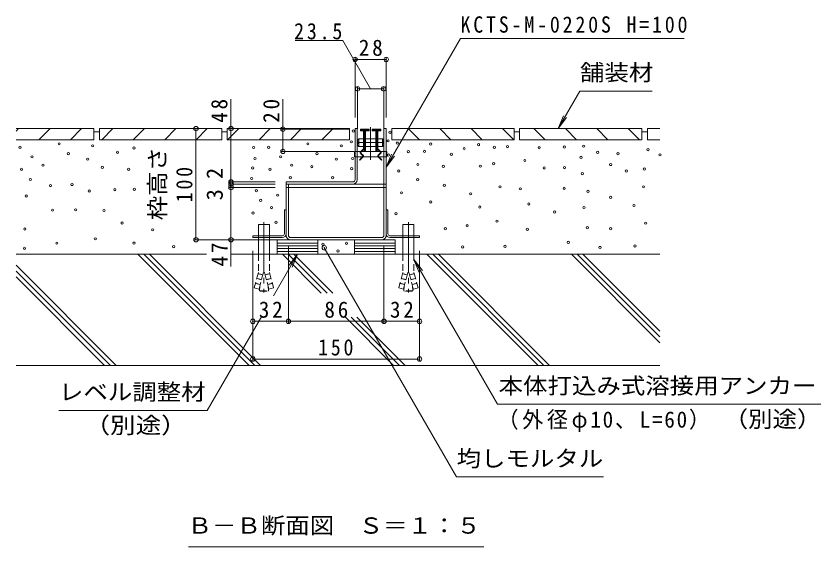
# Model space of a CAD drawing. Units: millimetres at full size, sheet at 1:5; some dimension numbers follow another scale. Extents: x -1624 to 1942, y -1375 to 1322.
# Drawn here: x 389 to 1113, y -557 to -80 of the extents above; entities that cross this region are included whole.
import ezdxf
from ezdxf.enums import TextEntityAlignment as Align

# ---------------------------------------------------------------- set-up
doc = ezdxf.new("R2010")
doc.units = ezdxf.units.MM
doc.header["$LTSCALE"] = 5
doc.header["$PDMODE"] = 32
doc.header["$PDSIZE"] = 4
doc.linetypes.add('CHAIN2', pattern=[12, 9, -1, 1, -1])
doc.linetypes.add('DASHED1', pattern=[1.8, 1.2, -0.6])
for name, color, linetype, lineweight in [('E-0', 7, 'DASHED1', 18), ('E-2', 3, 'Continuous', 18), ('E-3', 4, 'Continuous', 18), ('E-4', 7, 'Continuous', 18), ('E-5', 7, 'Continuous', 18), ('E-7', 134, 'DASHED1', 9), ('E-9', 2, 'Continuous', 18), ('E-B', 1, 'Continuous', 9), ('E-E', 7, 'Continuous', 18)]:
    doc.layers.add(name, color=color, linetype=linetype, lineweight=lineweight)
doc.styles.add('ＭＳ ゴシック', font='')
doc.styles.get('ＭＳ ゴシック').set_extended_font_data('MS Gothic')

msp = doc.modelspace()

# ---------------------------------------------------------------- linework, layer by layer
at = {"layer": 'E-0', "linetype": 'Continuous'}
for p, q in [((616.825, -267.3), (606.825, -267.3)), ((606.825, -267.3), (606.826, -277.3)), ((616.825, -267.3), (616.826, -277.3)), ((736.843, -267.3), (736.842, -277.3)), ((736.843, -267.3), (746.843, -267.3)), ((746.843, -267.3), (746.842, -277.3)), ((606.827, -278.9), (606.828, -293.9)), ((616.827, -278.9), (616.828, -293.9)), ((736.841, -278.9), (736.84, -293.9)), ((746.841, -278.9), (746.84, -293.9))]:
    msp.add_line(p, q, dxfattribs=at)
at = {"layer": 'E-0', "linetype": 'CHAIN2'}
for p, q in [((611.83, -265.197), (611.83, -328.393)), ((741.838, -265.197), (741.838, -328.393))]:
    msp.add_line(p, q, dxfattribs=at)
at = {"layer": 'E-0'}
for p, q in [((606.834, -277.3), (606.834, -278.9)), ((616.834, -277.3), (616.834, -278.9)), ((736.842, -277.3), (736.842, -278.9)), ((746.842, -277.3), (746.842, -278.9)), ((606.828, -293.9), (606.83, -310.505)), ((616.828, -293.9), (616.83, -310.505)), ((736.84, -293.9), (736.838, -310.505)), ((746.84, -293.9), (746.838, -310.505)), ((606.83, -310.505), (603.131, -324.31)), ((610.836, -312.398), (606.625, -311.27)), ((611.343, -310.505), (607.342, -325.438)), ((612.317, -310.505), (611.343, -310.505)), ((612.317, -310.505), (616.318, -325.438)), ((612.824, -312.398), (617.035, -311.27)), ((616.83, -310.505), (620.529, -324.31)), ((736.838, -310.505), (733.139, -324.31)), ((740.844, -312.398), (736.633, -311.27)), ((741.351, -310.505), (737.35, -325.438)), ((741.351, -310.505), (742.325, -310.505)), ((742.325, -310.505), (746.326, -325.438)), ((742.832, -312.398), (747.043, -311.27)), ((746.838, -310.505), (750.537, -324.31)), ((609.62, -316.938), (605.409, -315.81)), ((609.671, -316.745), (605.46, -315.616)), ((610.784, -312.591), (606.573, -311.463)), ((612.876, -312.591), (617.087, -311.463)), ((613.989, -316.745), (618.2, -315.616)), ((614.041, -316.938), (618.252, -315.81)), ((739.627, -316.938), (735.416, -315.81)), ((739.679, -316.745), (735.468, -315.616)), ((740.792, -312.591), (736.581, -311.463)), ((742.884, -312.591), (747.095, -311.463)), ((743.997, -316.745), (748.208, -315.616)), ((744.048, -316.938), (748.259, -315.81)), ((607.342, -325.438), (603.131, -324.31)), ((608.455, -321.285), (604.244, -320.156)), ((608.507, -321.091), (604.296, -319.963)), ((607.83, -326.8), (608.129, -322.524)), ((615.154, -321.091), (619.365, -319.963)), ((615.205, -321.285), (619.416, -320.156)), ((615.83, -326.8), (615.531, -322.524)), ((616.318, -325.438), (620.529, -324.31)), ((737.35, -325.438), (733.139, -324.31)), ((738.463, -321.285), (734.252, -320.156)), ((738.514, -321.091), (734.303, -319.963)), ((737.838, -326.8), (738.137, -322.524)), ((745.161, -321.091), (749.372, -319.963)), ((745.213, -321.285), (749.424, -320.156)), ((745.838, -326.8), (745.539, -322.524)), ((746.326, -325.438), (750.537, -324.31)), ((607.83, -326.8), (615.83, -326.8)), ((607.83, -326.8), (608.33, -327.3)), ((608.33, -327.3), (615.33, -327.3)), ((615.83, -326.8), (615.33, -327.3)), ((737.838, -326.8), (738.338, -327.3)), ((745.838, -326.8), (737.838, -326.8))]:
    msp.add_line(p, q, dxfattribs=at)
at = {"layer": 'E-0', "color": 2, "linetype": 'Continuous'}
for p, q in [((623.838, -280.9), (623.838, -293.9)), ((660.362, -280.9), (623.838, -280.9)), ((660.362, -293.9), (660.362, -280.9)), ((693.313, -293.9), (693.313, -280.9)), ((729.838, -280.9), (693.313, -280.9)), ((729.838, -280.9), (729.838, -293.9)), ((660.362, -283.9), (623.838, -283.9)), ((660.362, -286.4), (623.838, -286.4)), ((660.362, -288.9), (623.838, -288.9)), ((693.313, -283.9), (729.838, -283.9)), ((693.313, -286.4), (729.838, -286.4)), ((693.313, -288.9), (729.838, -288.9)), ((660.362, -291.4), (623.838, -291.4)), ((693.313, -291.4), (729.838, -291.4))]:
    msp.add_line(p, q, dxfattribs=at)
at = {"layer": 'E-0'}
msp.add_lwpolyline([(745.838, -326.8), (745.338, -327.3), (738.338, -327.3)], dxfattribs=at)
at = {"layer": 'E-2', "color": 4, "linetype": 'CHAIN2'}
msp.add_line((707.838, -209.125), (707.838, -179.691), dxfattribs=at)
at = {"layer": 'E-2'}
for p, q in [((698.588, -181.5), (698.588, -182.3)), ((706.488, -181.4), (698.688, -181.4)), ((699.088, -182.8), (701.388, -182.8)), ((699.288, -182.1), (705.888, -182.1)), ((701.888, -182.1), (701.888, -200.7)), ((702.588, -182.1), (702.588, -200.7)), ((703.288, -200.7), (703.288, -183.3)), ((703.788, -182.8), (706.088, -182.8)), ((706.588, -182.3), (706.588, -181.5)), ((709.088, -181.5), (709.088, -182.3)), ((716.988, -181.4), (709.188, -181.4)), ((709.588, -182.8), (711.888, -182.8)), ((709.788, -182.1), (716.388, -182.1)), ((712.388, -182.1), (712.388, -200.7)), ((713.088, -182.1), (713.088, -200.7)), ((713.788, -200.7), (713.788, -183.3)), ((714.288, -182.8), (716.588, -182.8)), ((717.088, -182.3), (717.088, -181.5)), ((696.088, -191.15), (697.088, -189.965)), ((696.088, -195.85), (696.088, -191.15)), ((697.088, -189.965), (697.088, -197.036)), ((697.088, -189.965), (701.388, -189.965)), ((701.888, -193.5), (697.088, -193.5)), ((703.288, -189.965), (712.388, -189.965)), ((712.388, -193.5), (703.288, -193.5)), ((718.588, -189.965), (714.288, -189.965)), ((714.288, -193.5), (718.588, -193.5)), ((718.588, -189.965), (718.588, -197.036)), ((719.588, -191.15), (718.588, -189.965)), ((719.588, -195.85), (719.588, -191.15)), ((696.088, -195.85), (697.088, -197.036)), ((697.088, -197.036), (701.388, -197.036)), ((703.288, -197.036), (712.388, -197.036)), ((718.588, -197.036), (714.288, -197.036)), ((719.588, -195.85), (718.588, -197.036))]:
    msp.add_line(p, q, dxfattribs=at)
at = {"layer": 'E-2', "color": 4}
for p, q in [((701.388, -183.4), (701.888, -183.4)), ((701.388, -198.832), (701.388, -183.4)), ((701.888, -198.729), (701.888, -183.4)), ((714.288, -183.4), (713.788, -183.4)), ((713.788, -198.729), (713.788, -183.4)), ((714.288, -198.832), (714.288, -183.4)), ((701.315, -199.009), (698.924, -201.4)), ((701.595, -199.436), (699.631, -201.4)), ((714.081, -199.436), (716.045, -201.4)), ((714.361, -199.009), (716.752, -201.4)), ((700.324, -206.4), (697.839, -208.885)), ((698.193, -209.238), (697.839, -208.885)), ((701.031, -206.4), (698.193, -209.238)), ((714.645, -206.4), (717.483, -209.238)), ((715.352, -206.4), (717.836, -208.885)), ((717.483, -209.238), (717.836, -208.885))]:
    msp.add_line(p, q, dxfattribs=at)
at = {"layer": 'E-2', "color": 4, "linetype": 'DASHED1'}
for p, q in [((698.924, -201.4), (698.631, -201.693)), ((699.631, -201.4), (698.984, -202.047)), ((700.031, -203.8), (698.984, -202.754)), ((714.552, -204.893), (716.691, -202.754)), ((716.045, -201.4), (716.691, -202.047)), ((716.752, -201.4), (717.045, -201.693)), ((699.324, -203.8), (698.631, -203.107)), ((700.947, -205.423), (699.324, -203.8)), ((701.124, -204.893), (700.031, -203.8)), ((700.947, -205.777), (700.324, -206.4)), ((701.124, -206.307), (701.031, -206.4)), ((714.552, -206.307), (714.645, -206.4)), ((714.729, -205.423), (717.045, -203.107)), ((714.729, -205.777), (715.352, -206.4))]:
    msp.add_line(p, q, dxfattribs=at)
at = {"layer": 'E-2'}
for centre, radius, start, end in [((698.688, -181.5), 0.1, 90, 180), ((699.088, -182.3), 0.5, 180, 270), ((701.388, -183.3), 0.5, 0, 90), ((703.288, -182.8), 0.7, 89.99998, 180), ((703.788, -183.3), 0.5, 90, 180), ((706.088, -182.3), 0.5, 270, 0), ((706.488, -181.5), 0.1, 0, 90), ((709.188, -181.5), 0.1, 90, 180), ((709.588, -182.3), 0.5, 180, 270), ((711.888, -183.3), 0.5, 0, 90), ((713.788, -182.8), 0.7, 89.99998, 180), ((714.288, -183.3), 0.5, 90, 180), ((716.588, -182.3), 0.5, 270, 0), ((716.988, -181.5), 0.1, 0, 90), ((699.474, -191.097), 3.386, 180.89706, 225.20555), ((699.474, -195.903), 3.386, 134.79445, 179.10294), ((716.202, -191.097), 3.386, 314.79445, 359.10294), ((716.202, -195.903), 3.386, 0.89706, 45.20555), ((702.588, -200.7), 0.7, 179.99998, 0), ((713.088, -200.7), 0.7, 179.99998, 0)]:
    msp.add_arc(centre, radius, start, end, dxfattribs=at)
at = {"layer": 'E-2', "color": 4, "linetype": 'DASHED1'}
for centre, radius, start, end in [((699.338, -202.4), 1, 135, 225), ((699.338, -202.4), 0.5, 135, 225), ((716.338, -202.4), 0.5, 315, 45), ((716.338, -202.4), 1, 315, 45), ((700.77, -205.6), 0.25, 315, 45), ((700.416, -205.6), 1, 315, 45), ((715.259, -205.6), 1, 135, 225), ((714.906, -205.6), 0.25, 135, 225)]:
    msp.add_arc(centre, radius, start, end, dxfattribs=at)
at = {"layer": 'E-2', "color": 4}
for centre, radius, start, end in [((701.138, -198.832), 0.25, 315, 0), ((700.888, -198.729), 1, 315, 0), ((714.788, -198.729), 1, 180, 225), ((714.538, -198.832), 0.25, 180, 225)]:
    msp.add_arc(centre, radius, start, end, dxfattribs=at)
at = {"layer": 'E-3'}
for p, q in [((695.838, -180.9), (693.838, -180.9)), ((693.838, -226.9), (693.838, -180.9)), ((695.838, -226.9), (695.838, -180.9)), ((721.838, -180.9), (719.838, -180.9)), ((719.838, -276.9), (719.838, -180.9)), ((721.838, -276.9), (721.838, -180.9)), ((631.838, -276.9), (631.838, -228.9)), ((691.838, -228.9), (631.838, -228.9)), ((691.838, -230.9), (631.838, -230.9)), ((633.838, -276.9), (633.838, -230.9)), ((717.838, -278.9), (635.838, -278.9)), ((717.838, -280.9), (635.838, -280.9))]:
    msp.add_line(p, q, dxfattribs=at)
for centre, radius, start, end in [((691.838, -226.9), 4, 270, 0), ((691.838, -226.9), 2, 270, 0), ((635.838, -276.9), 4, 180, 270), ((635.838, -276.9), 2, 180, 270), ((717.838, -276.9), 4, 270, 0), ((717.838, -276.9), 2, 270, 0)]:
    msp.add_arc(centre, radius, start, end, dxfattribs=at)
at = {"layer": 'E-4'}
for p, q in [((693.838, -117.132), (693.838, -170.9)), ((721.838, -118.632), (693.838, -118.632)), ((721.838, -117.132), (721.838, -170.9)), ((696.088, -143.65), (696.088, -181.15)), ((719.588, -143.65), (719.588, -181.15)), ((719.588, -145.15), (696.088, -145.15)), ((582.159, -180.9), (582.159, -154.419)), ((628.932, -181.4), (628.932, -154.419)), ((550.677, -180.9), (550.677, -280.9)), ((582.159, -228.9), (582.159, -180.9)), ((627.432, -181.4), (688.688, -181.4)), ((628.932, -181.4), (628.932, -201.4)), ((627.432, -201.4), (692.588, -201.4)), ((580.659, -228.9), (621.838, -228.9)), ((580.659, -230.9), (621.838, -230.9)), ((582.159, -230.9), (582.159, -228.9)), ((582.159, -233.9), (582.159, -230.9)), ((580.659, -233.9), (621.838, -233.9)), ((582.159, -280.9), (582.159, -233.9)), ((549.177, -280.9), (625.838, -280.9)), ((582.159, -280.9), (582.159, -304.939)), ((633.838, -355.769), (633.838, -286.9)), ((719.838, -355.769), (719.838, -286.9)), ((601.838, -389.724), (601.838, -290.9)), ((751.838, -389.724), (751.838, -290.9)), ((633.838, -354.269), (601.838, -354.269)), ((719.838, -354.269), (633.838, -354.269)), ((751.838, -354.269), (719.838, -354.269)), ((751.838, -388.224), (601.838, -388.224))]:
    msp.add_line(p, q, dxfattribs=at)
msp.add_lwpolyline([(707.838, -145.15), (682.766, -101.724), (639.917, -101.724)], dxfattribs=at)
for p in [(693.838, -118.632), (721.838, -118.632), (696.088, -145.15), (719.588, -145.15), (550.677, -180.9), (582.159, -180.9), (628.932, -181.4), (628.932, -201.4), (582.159, -228.9), (582.159, -230.9), (582.159, -233.9), (550.677, -280.9), (582.159, -280.9), (601.838, -354.269), (633.838, -354.269), (719.838, -354.269), (751.838, -354.269), (601.838, -388.224), (751.838, -388.224)]:
    msp.add_point(p, dxfattribs=at)
at = {"layer": 'E-5'}
for p, q in [((721.838, -215.58), (788.682, -99.802)), ((788.682, -99.802), (989.932, -99.802)), ((896.132, -147.082), (961.132, -147.082)), ((876.607, -180.9), (884.216, -170.983)), ((721.838, -215.58), (726.621, -204.032)), ((721.838, -215.58), (729.447, -205.663)), ((666.101, -288.126), (785.175, -494.368)), ((642.093, -293.9), (620.525, -331.257)), ((642.093, -293.9), (634.483, -303.817)), ((642.093, -293.9), (637.309, -305.449)), ((746.839, -298.759), (754.449, -308.676)), ((746.839, -298.759), (751.623, -310.308)), ((746.898, -298.9), (821.98, -428.946)), ((609.893, -349.671), (560.885, -434.556)), ((821.98, -428.946), (1112.98, -428.946)), ((560.885, -434.556), (427.385, -434.556)), ((785.175, -494.368), (917.367, -494.368)), ((809.588, -557.265), (544.088, -557.265))]:
    msp.add_line(p, q, dxfattribs=at)
msp.add_lwpolyline([(896.132, -147.082), (876.607, -180.9), (881.39, -169.352)], dxfattribs=at)
msp.add_point((666.101, -288.126), dxfattribs=at)
at = {"layer": 'E-7', "linetype": 'Continuous'}
for p, q in [((719.838, -230.9), (633.838, -230.9)), ((633.838, -233.9), (719.838, -233.9))]:
    msp.add_line(p, q, dxfattribs=at)
at = {"layer": 'E-7'}
for p, q in [((721.838, -230.9), (719.838, -230.9)), ((721.838, -230.9), (721.838, -233.9)), ((631.838, -233.9), (633.838, -233.9)), ((719.838, -233.9), (721.838, -233.9))]:
    msp.add_line(p, q, dxfattribs=at)
msp.add_lwpolyline([(633.838, -230.9), (631.838, -230.9), (631.838, -233.9)], dxfattribs=at)
at = {"layer": 'E-9'}
for p, q in [((693.838, -201.4), (693.338, -201.4)), ((719.838, -201.4), (695.838, -201.4)), ((722.338, -201.4), (721.838, -201.4)), ((722.338, -206.4), (722.338, -201.4)), ((695.838, -206.4), (719.838, -206.4)), ((721.838, -206.4), (722.338, -206.4))]:
    msp.add_line(p, q, dxfattribs=at)
at = {"layer": 'E-9', "linetype": 'DASHED1'}
for p, q in [((695.838, -201.4), (693.838, -201.4)), ((721.838, -201.4), (719.838, -201.4)), ((693.838, -206.4), (695.838, -206.4)), ((719.838, -206.4), (721.838, -206.4))]:
    msp.add_line(p, q, dxfattribs=at)
at = {"layer": 'E-9'}
msp.add_lwpolyline([(693.338, -201.4), (693.338, -206.4), (693.838, -206.4)], dxfattribs=at)
at = {"layer": 'E-B'}
for p, q in [((631.838, -253.9), (630.238, -253.9)), ((630.238, -275.7), (630.238, -253.9)), ((631.838, -275.7), (631.838, -253.9)), ((721.838, -253.9), (723.438, -253.9)), ((721.838, -275.7), (721.838, -253.9)), ((723.438, -275.7), (723.438, -253.9)), ((628.638, -277.3), (601.838, -277.3)), ((601.838, -277.3), (601.838, -278.9)), ((628.638, -278.9), (601.838, -278.9)), ((725.038, -277.3), (751.838, -277.3)), ((725.038, -278.9), (751.838, -278.9)), ((751.838, -277.3), (751.838, -278.9))]:
    msp.add_line(p, q, dxfattribs=at)
for centre, radius, start, end in [((628.638, -275.7), 3.2, 270, 0), ((628.638, -275.7), 1.6, 270, 0), ((725.038, -275.7), 3.2, 180, 270), ((725.038, -275.7), 1.6, 180, 270)]:
    msp.add_arc(centre, radius, start, end, dxfattribs=at)
at = {"layer": 'E-E', "color": 2}
for p, q in [((388.838, -183.209), (391.146, -180.9)), ((458.838, -180.9), (388.838, -180.9)), ((409.43, -190.9), (419.43, -180.9)), ((437.714, -190.9), (447.714, -180.9)), ((458.838, -180.9), (458.838, -190.9)), ((573.838, -180.9), (463.838, -180.9)), ((463.838, -180.9), (463.838, -190.9)), ((465.998, -190.9), (475.998, -180.9)), ((494.282, -190.9), (504.282, -180.9)), ((522.566, -190.9), (532.566, -180.9)), ((550.85, -190.9), (560.85, -180.9)), ((573.838, -180.9), (573.838, -190.9)), ((688.838, -180.9), (578.838, -180.9)), ((578.838, -180.9), (578.838, -190.9)), ((579.134, -190.9), (589.134, -180.9)), ((607.418, -190.9), (617.418, -180.9)), ((635.702, -190.9), (645.702, -180.9)), ((663.986, -190.9), (673.986, -180.9)), ((688.838, -180.9), (688.838, -190.9)), ((726.838, -180.9), (836.838, -180.9)), ((726.838, -180.9), (726.838, -190.9)), ((751.689, -190.9), (741.689, -180.9)), ((779.973, -190.9), (769.973, -180.9)), ((808.257, -190.9), (798.257, -180.9)), ((836.541, -190.9), (826.541, -180.9)), ((836.838, -180.9), (836.838, -190.9)), ((841.838, -180.9), (951.838, -180.9)), ((841.838, -180.9), (841.838, -190.9)), ((864.825, -190.9), (854.825, -180.9)), ((893.109, -190.9), (883.109, -180.9)), ((921.393, -190.9), (911.393, -180.9)), ((949.677, -190.9), (939.677, -180.9)), ((951.838, -180.9), (951.838, -190.9)), ((956.838, -180.9), (956.838, -190.9)), ((956.838, -180.9), (968.088, -180.9)), ((458.838, -183.9), (463.838, -183.9)), ((573.838, -183.9), (578.838, -183.9)), ((836.838, -183.9), (841.838, -183.9)), ((951.838, -183.9), (956.838, -183.9)), ((458.838, -190.9), (388.838, -190.9)), ((463.838, -190.9), (573.838, -190.9)), ((688.838, -190.9), (578.838, -190.9)), ((726.838, -190.9), (836.838, -190.9)), ((951.838, -190.9), (841.838, -190.9)), ((956.838, -190.9), (968.088, -190.9)), ((560.158, -293.9), (388.838, -293.9)), ((498.466, -293.9), (598.466, -393.9)), ((503.657, -293.9), (603.69, -393.933)), ((508.849, -293.9), (608.849, -393.9)), ((968.088, -293.9), (582.482, -293.9)), ((628.466, -293.9), (663.442, -328.877)), ((633.657, -293.9), (668.634, -328.877)), ((638.849, -293.9), (673.825, -328.877)), ((758.466, -293.9), (858.466, -393.9)), ((763.657, -293.9), (863.657, -393.9)), ((768.849, -293.9), (868.849, -393.9)), ((888.466, -293.9), (968.088, -373.523)), ((893.657, -293.9), (968.088, -368.331)), ((898.849, -293.9), (968.088, -363.14)), ((388.838, -303.889), (478.849, -393.9)), ((388.838, -309.081), (473.69, -393.933)), ((388.838, -314.272), (468.466, -393.9)), ((685.215, -350.65), (728.466, -393.9)), ((690.407, -350.65), (733.69, -393.933)), ((695.495, -350.547), (738.849, -393.9)), ((968.088, -393.9), (388.838, -393.9))]:
    msp.add_line(p, q, dxfattribs=at)
at = {"layer": 'E-E'}
for centre in [(692.332, -183.102), (725.287, -184.17), (427.628, -194.6), (457.759, -196.409), (651.3, -194.6), (681.431, -196.409), (690.524, -192.78), (723.572, -191.888), (731.942, -193.952), (761.758, -194.769), (804.944, -195.345), (392.432, -197.649), (435.846, -203.438), (480.086, -202.197), (494.86, -198.322), (602.64, -197.927), (616.104, -197.649), (659.518, -203.438), (741.677, -201.576), (756.287, -201.391), (791.988, -198.8), (819.052, -197.648), (830.959, -197.114), (859.518, -198.139), (882.033, -197.541), (899.455, -196.721), (912.163, -202.255), (930.406, -203.485), (957.461, -199.796), (403.182, -206.332), (453.211, -208.399), (603.762, -207.762), (626.854, -206.332), (676.883, -208.399), (691.597, -207.787), (723.926, -204.718), (780.544, -203.955), (846.55, -209.605), (897.201, -206.764), (968.12, -204.51), (393.673, -217.496), (413.106, -213.774), (466.454, -215.772), (490.197, -217.533), (601.652, -216.249), (617.345, -217.496), (636.777, -213.774), (654.901, -215.115), (690.815, -216.843), (750.351, -213.176), (773.171, -214.935), (806.581, -214.73), (818.469, -212.475), (864.012, -216.271), (882.285, -215.95), (923.835, -213.237), (954.065, -217.268), (635.55, -225.137), (673.654, -225.137), (733.168, -218.99), (898.373, -221.439), (937.942, -219.073), (401.583, -226.685), (419.771, -232.142), (439.172, -231.232), (600.836, -225.815), (750.141, -226.896), (774.24, -231.897), (454.632, -236.992), (477.67, -235.779), (495.233, -235.437), (605.057, -236.748), (735.59, -238.718), (797.884, -239.627), (824.257, -233.261), (842.445, -235.08), (882.004, -234.626), (903.374, -237.354), (953.391, -233.261), (397.946, -241.539), (608.921, -245.494), (624.176, -240.816), (761.963, -246.902), (923.836, -242.81), (421.59, -254.27), (442.506, -253.967), (618.685, -252.003), (806.069, -251.449), (850.175, -248.721), (899.737, -251.904), (944.752, -250.085), (467.97, -254.573), (602.006, -256.884), (730.588, -257.361), (873.364, -255.996), (484.229, -265.839), (622.753, -265.224), (794.701, -268.273), (821.528, -264.181), (955.21, -266), (396.733, -271.246), (511.646, -271.993), (775.149, -271.002), (848.81, -271.456), (902.92, -270.092), (923.836, -271.002), (460.088, -280.037), (885.641, -283.278), (396.43, -288.524), (425.531, -283.977), (494.86, -283.93), (530.67, -287.101), (664.941, -285.006), (686.114, -284.04), (790.609, -287.371), (828.804, -286.916), (914.287, -287.825), (945.662, -286.461), (678.473, -290.993)]:
    msp.add_circle(centre, 1, dxfattribs=at)

# ---------------------------------------------------------------- texts
at = {"layer": 'E-4', "color": 2, "style": 'ＭＳ ゴシック', "width": 1.1}
msp.add_text('枠高さ', height=14.66, rotation=90, dxfattribs=at).set_placement((527.677, -263.4), align=Align.BOTTOM_LEFT)
at = {"layer": 'E-4', "color": 2, "style": 'ＭＳ ゴシック'}
for s, p in [('2', (579.159, -226.222)), ('3', (579.159, -245.391))]:
    msp.add_text(s, height=14.66, rotation=90, dxfattribs=at).set_placement(p, align=Align.BOTTOM_LEFT)
at = {"layer": 'E-4', "color": 2, "char_height": 14.66, "attachment_point": 7, "style": 'ＭＳ ゴシック'}
for s, insert in [('\\T1.28;\\W0.9;23.5', (638.959, -100.772)), ('\\T1.27;\\W0.95;28', (697.213, -115.632)), ('\\T1.27;\\W0.95;32', (607.213, -351.269)), ('\\T1.27;\\W0.95;86', (666.213, -351.269)), ('\\T1.27;\\W0.95;32', (725.213, -351.269)), ('\\T1.27;\\W0.9;150', (660.588, -385.224))]:
    msp.add_mtext(s, dxfattribs=dict(at, insert=insert))
at = {"layer": 'E-4', "color": 2, "char_height": 14.66, "attachment_point": 7, "rotation": 90, "style": 'ＭＳ ゴシック'}
for s, insert in [('\\T1.27;\\W0.95;48', (579.159, -175.669)), ('\\T1.27;\\W0.95;20', (625.932, -175.669)), ('\\T1.27;\\W0.9;100', (547.677, -247.15)), ('\\T1.27;\\W0.95;47', (579.159, -304.939))]:
    msp.add_mtext(s, dxfattribs=dict(at, insert=insert))
at = {"layer": 'E-5', "color": 2, "style": 'ＭＳ ゴシック'}
for s, width, p in [('舗装材', 1.1, (896.132, -142.082)), ('本体打込み式溶接用アンカー', 1.1, (822.98, -423.946)), ('レベル調整材', 1.1, (427.385, -429.556)), ('（別途）', 1.1, (1025.48, -453.946)), ('（別途）', 1.15, (450.385, -459.556)), ('均しモルタル', 1.1, (785.175, -489.368)), ('Ｂ－Ｂ断面図\u3000Ｓ＝１：５', 1.1, (543.088, -549.765))]:
    msp.add_text(s, height=14.66, dxfattribs=dict(at, width=width)).set_placement(p, align=Align.BOTTOM_LEFT)
at = {"layer": 'E-5', "color": 2, "char_height": 14.66, "attachment_point": 7, "style": 'ＭＳ ゴシック'}
for s, insert in [('\\T1.28;\\W0.9;KCTS-M-0220S\\~H=100', (788.682, -94.802)), ('\\T1.17;\\W0.95;（外径φ10、L=60）', (821.98, -453.946))]:
    msp.add_mtext(s, dxfattribs=dict(at, insert=insert))

doc.saveas('drawing.dxf')
